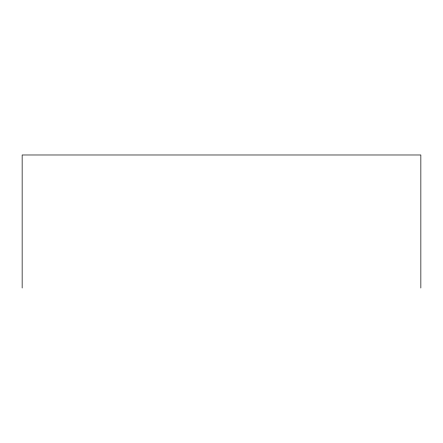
<?xml version="1.0" encoding="UTF-8"?>
<svg xmlns="http://www.w3.org/2000/svg" width="443" height="443" viewBox="0 0 443 443"><rect width="100%" height="100%" fill="white"/><g stroke="black" fill="none" stroke-linecap="round" stroke-linejoin="round"><path stroke-width="0.66" d="M420.85 288.016L420.85 154.984L22.15 154.984L22.15 288.016"/></g></svg>
